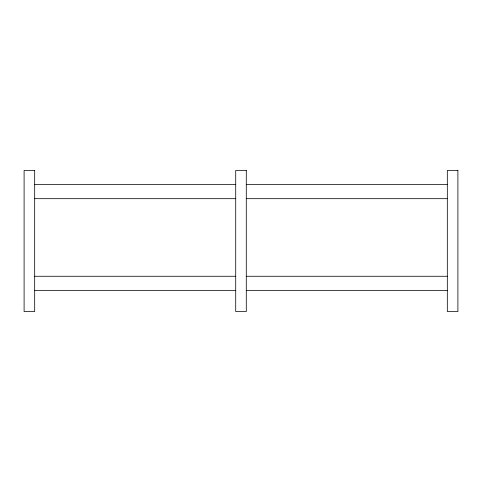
<?xml version="1.0" encoding="UTF-8"?>
<svg xmlns="http://www.w3.org/2000/svg" width="482" height="482" viewBox="0 0 482 482"><rect width="100%" height="100%" fill="white"/><g stroke="black" fill="none" stroke-linecap="round" stroke-linejoin="round"><path stroke-width="0.72" d="M34.662 184.57L235.728 184.57M246.272 184.57L447.338 184.57M34.662 198.68L235.728 198.68M246.272 198.68L447.338 198.68M34.662 276.27L235.728 276.27M246.272 276.27L447.338 276.27M34.662 290.375L235.728 290.375M246.272 290.375L447.338 290.375M34.68 170.465L24.1 170.465L24.1 311.535L34.68 311.535L34.68 170.465M246.29 170.465L235.71 170.465L235.71 311.535L246.29 311.535L246.29 170.465M457.9 170.465L447.32 170.465L447.32 311.535L457.9 311.535L457.9 170.465"/></g></svg>
